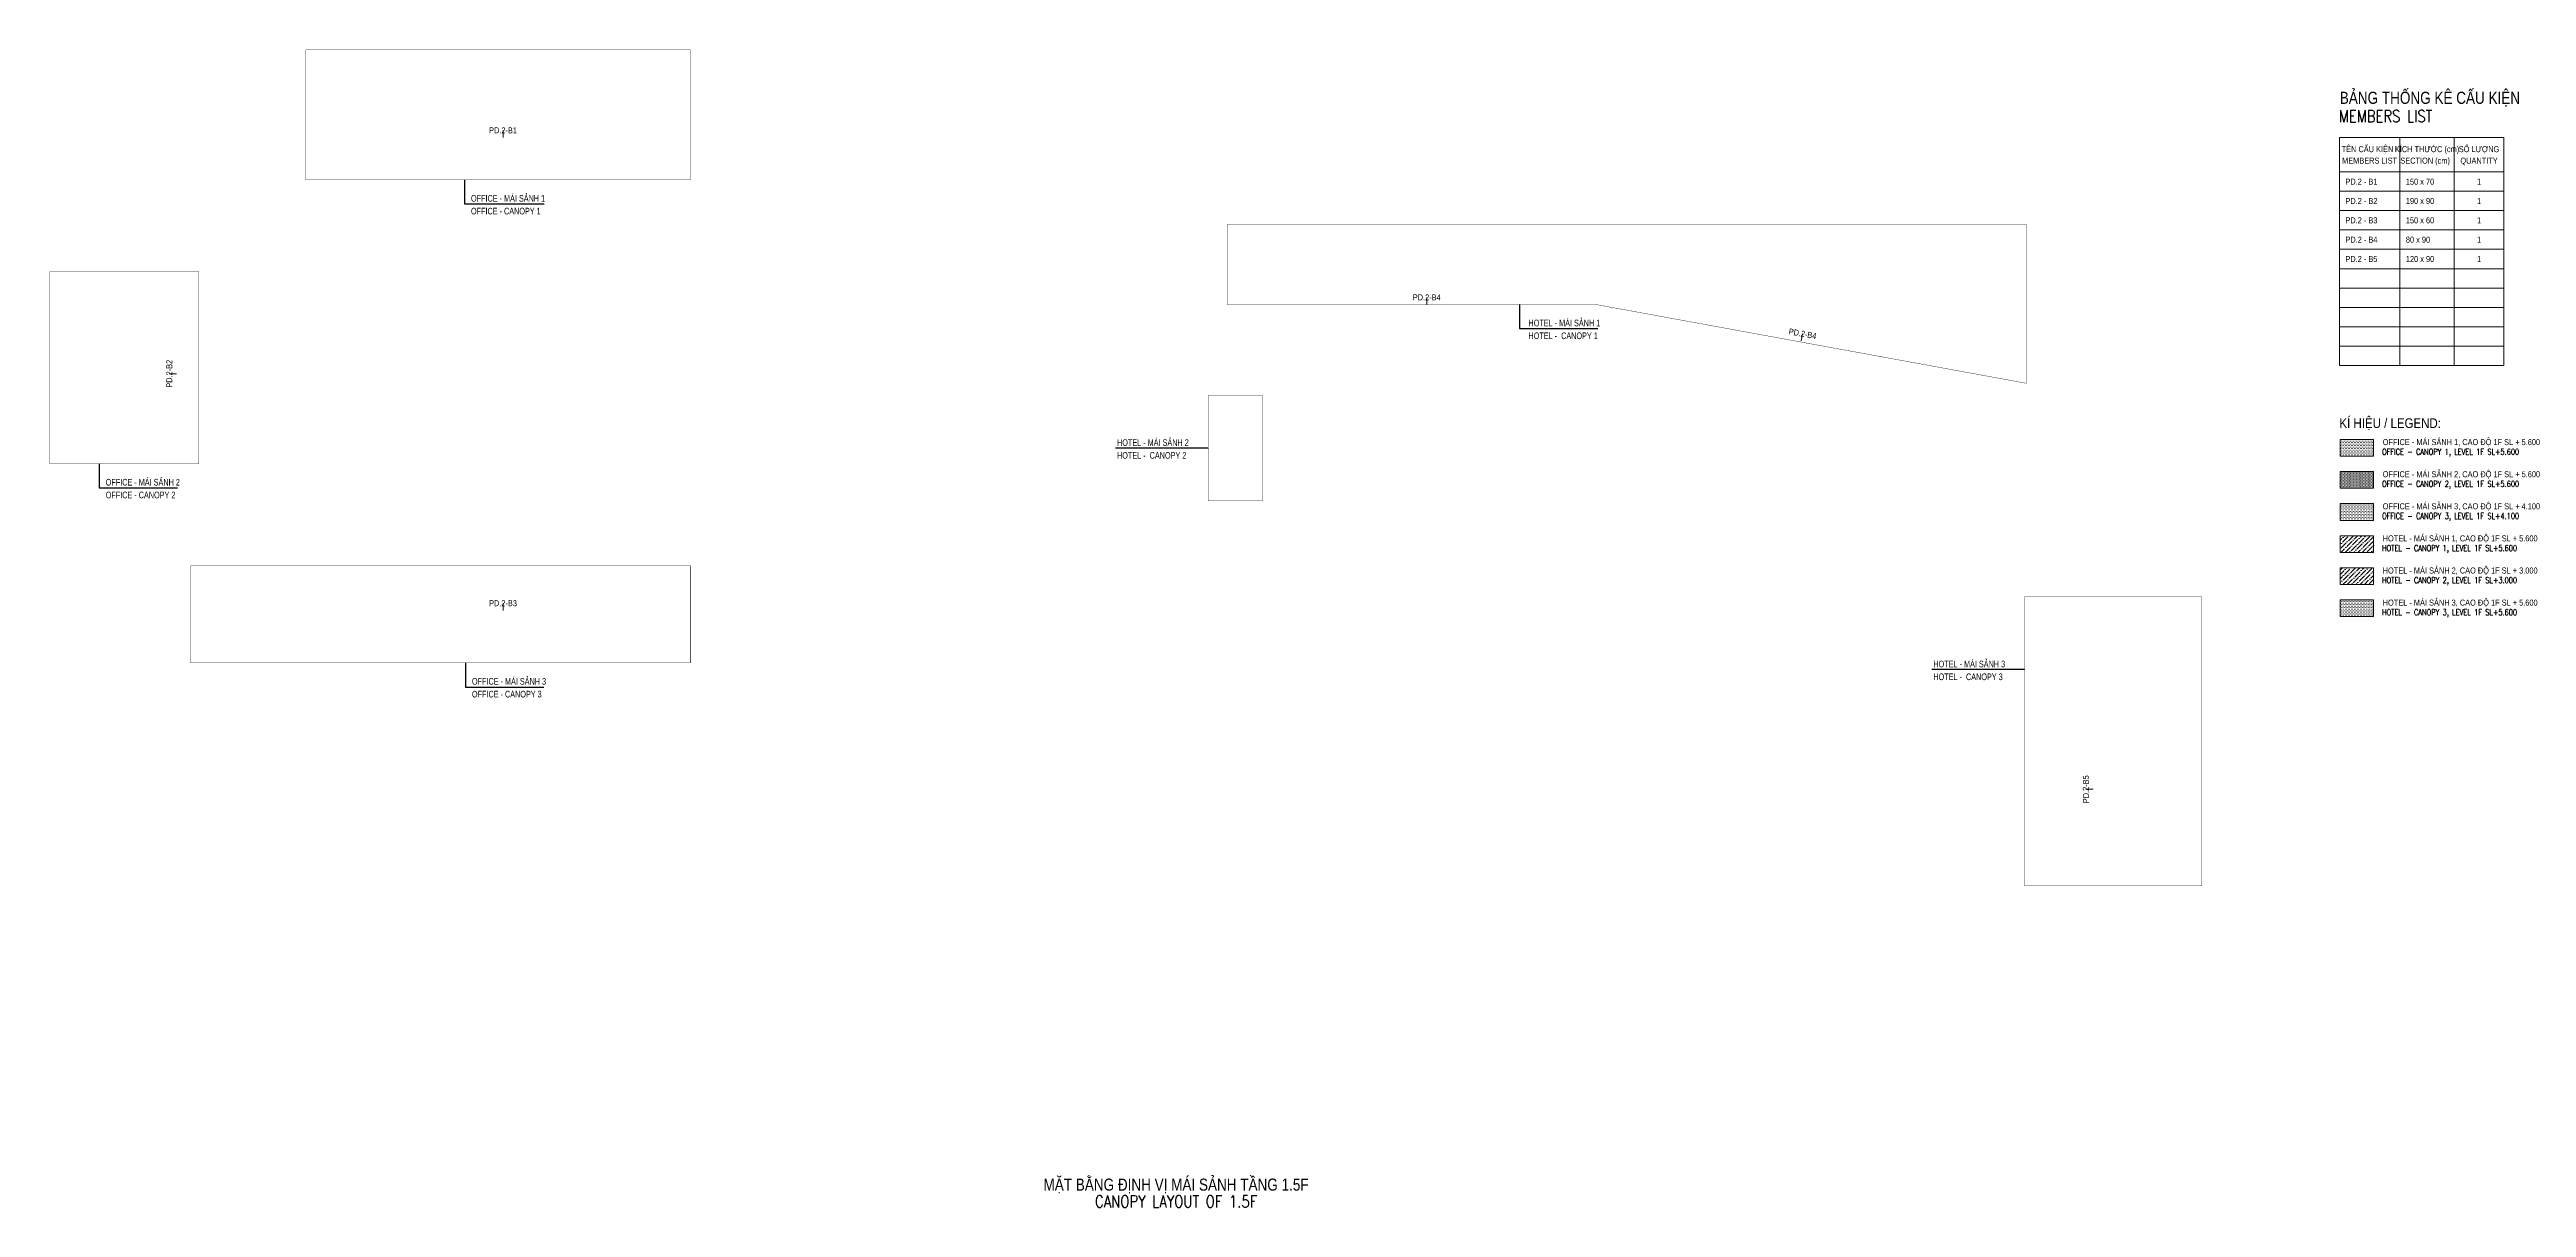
# Model space of a CAD drawing. Header units: millimetres. Extents: x 21864 to 226636, y -11158 to 84634.
import ezdxf
from ezdxf.enums import TextEntityAlignment as Align

# ---------------------------------------------------------------- set-up
doc = ezdxf.new("R2010")
doc.units = ezdxf.units.MM
doc.header["$MEASUREMENT"] = 0
doc.linetypes.add('HIDDEN2', pattern=[4.7625, 3.175, -1.5875])
doc.layers.get('Defpoints').update_dxf_attribs({"color": 155})
for name, color, linetype, lineweight in [('$0$NDC_S_ANNO', 7, 'Continuous', 20), ('$0$NDC_S_DIM', 1, 'Continuous', 15), ('$1$NDC_S_VN TEXT', 7, 'Continuous', 20), ('NDC_S-ANNO', 7, 'Continuous', 20), ('NDC_S-DIMS', 1, 'Continuous', 15), ('NDC_S-TEXT-VIE', 7, 'Continuous', 20), ('NDC_S_ANNO', 7, 'Continuous', 20), ('NDC_S_CONTINUOUS', 3, 'Continuous', 20), ('NDC_S_DIM', 1, 'Continuous', 15), ('NDC_S_ENG TEXT', 2, 'Continuous', 20), ('NDC_S_ENG TITLE', 3, 'Continuous', 20), ('NDC_S_HATCH MATERIAL', 8, 'Continuous', 13), ('NDC_S_TEXT SYMBOL', 7, 'Continuous', 20), ('NDC_S_VN TEXT', 7, 'Continuous', 20), ('NDC_S_VN TITLE', 6, 'Continuous', 35), ('NDC_Table', 3, 'Continuous', 20)]:
    doc.layers.add(name, color=color, linetype=linetype, lineweight=lineweight)
doc.layers.add('A-DIM2', color=4, linetype='Continuous')
doc.styles.add('$0$Arial', font='arial.ttf', dxfattribs={"width": 0.8})
doc.styles.add('$0$NDC_DIM', font='', dxfattribs={"width": 0.75})
doc.styles.add('NDC_ANNO', font='', dxfattribs={"width": 0.8})
doc.styles.add('NDC_DIM', font='', dxfattribs={"width": 0.75})
doc.styles.add('NDC_EN TXT', font='romans.shx', dxfattribs={"width": 0.8})
doc.styles.add('NDC_VIE TXT', font='arial.ttf', dxfattribs={"width": 0.8})
doc.styles.get('$0$NDC_DIM').set_extended_font_data('Dotum')
doc.styles.get('NDC_ANNO').set_extended_font_data('Dotum')
doc.styles.get('NDC_DIM').set_extended_font_data('Dotum')
doc.dimstyles.new('$0$NDC_dim_iso', dxfattribs={"dimtxt": 2.2, "dimasz": 1, "dimexe": 1.5, "dimexo": 2.5, "dimgap": 1, "dimtad": 1, "dimdec": 0, "dimzin": 0, "dimdsep": 46, "dimtxsty": '$0$NDC_DIM', "dimblk": '$0$DIMMARK', "dimcen": 0.09, "dimdle": 1.2, "dimclrd": 1, "dimclre": 1, "dimclrt": 3, "dimadec": 0, "dimazin": 0, "dimtfac": 1, "dimtdec": 0, "dimtix": 1, "dimtofl": 0, "dimtmove": 0, "dimatfit": 3, "dimfxl": 6, "dimfxlon": 1, "dimtolj": 1, "dimtzin": 0, "dimarcsym": 0})
doc.dimstyles.new('NDC_dim_200', dxfattribs={"dimscale": 200, "dimtxt": 2.2, "dimasz": 1.5, "dimexe": 1.5, "dimexo": 2.5, "dimgap": 1, "dimtad": 1, "dimdec": 0, "dimzin": 0, "dimdsep": 46, "dimtxsty": 'NDC_DIM', "dimblk": 'DIMMARK', "dimcen": 0.09, "dimdle": 1.2, "dimclrd": 1, "dimclre": 1, "dimclrt": 3, "dimadec": 0, "dimazin": 0, "dimtfac": 1, "dimtdec": 0, "dimtix": 1, "dimtofl": 0, "dimtmove": 0, "dimatfit": 3, "dimfxl": 6, "dimfxlon": 1, "dimtolj": 1, "dimtzin": 0, "dimarcsym": 0})
pattern_1 = [(45, (0, -2094), (132.58252, 486.1359), [625, -125, 0, -125])]

# ---------------------------------------------------------------- blocks, each defined once
blk = doc.blocks.new('Drawing name_symbol')
at = {"layer": 'NDC_S_ENG TITLE', "style": 'NDC_EN TXT', "width": 0.8}
blk.add_attdef('SECTDET1', text='', height=5, dxfattribs=at).set_placement((0, 1), align=Align.CENTER)
at = {"layer": 'NDC_S_TEXT SYMBOL', "lineweight": 25, "style": 'NDC_ANNO', "width": 0.8}
blk.add_attdef('SSCALE', text='', height=2.5, dxfattribs=at).set_placement((0, -4), align=Align.CENTER)
at = {"layer": 'NDC_S_VN TITLE', "style": 'NDC_VIE TXT', "width": 0.8}
blk.add_attdef('SECTDET2', text='', height=5, dxfattribs=at).set_placement((0, 8), align=Align.CENTER)
blk = doc.blocks.new('DIMMARK')
at = {"layer": 'NDC_S_DIM', "color": 1}
blk.add_line((-1.5, 0), (1, 0), dxfattribs=at)
at = {"layer": 'NDC_S_DIM', "color": 2, "const_width": 0.1}
blk.add_lwpolyline([(-0.42, -0.42), (0.42, 0.42)], dxfattribs=at)
blk = doc.blocks.new('$0$DIMMARK')
at = {"layer": '$0$NDC_S_DIM', "color": 1}
blk.add_line((-1.5, 0), (1, 0), dxfattribs=at)
at = {"layer": '$0$NDC_S_DIM', "color": 2, "const_width": 0.1}
blk.add_lwpolyline([(-0.4, -0.4), (0.4, 0.4)], dxfattribs=at)
blk = doc.blocks.new('*U215')
at = {"layer": '$0$NDC_S_ANNO', "ltscale": 0.8, "style": '$0$Arial', "width": 0.8}
blk.add_attdef('TEN', text='', height=2.5, dxfattribs=at).set_placement((0, 3), align=Align.MIDDLE_CENTER)
at = {"layer": 'A-DIM2', "ltscale": 0.8, "style": '$0$Arial', "width": 0.8, "flags": 1}
blk.add_attdef('CHU_THICH', text='', height=2.5, dxfattribs=at).set_placement((0, 0), align=Align.MIDDLE_CENTER)
at = {"layer": 'Defpoints'}
blk.add_leader([(0, 0), (0, 3)], dimstyle='$0$NDC_dim_iso', override={"dimgap": 0.625, "dimtad": 0}, dxfattribs=at)

msp = doc.modelspace()

# ---------------------------------------------------------------- hatches: boundary and pattern name
at = {"layer": 'NDC_S_HATCH MATERIAL'}
h = msp.add_hatch(dxfattribs=at)
h.set_pattern_fill('DOTS', color=256, scale=2000)
h.set_pattern_definition([(0, (36211.19, 79989.9), (62.5, 125), [0, -125])])
h.paths.add_polyline_path([(211237, 52383), (213994, 52383), (213994, 50995), (211237, 50995)])
h = msp.add_hatch(dxfattribs=at)
h.set_pattern_fill('DOTS', color=256, scale=2000)
h.set_pattern_definition([(0, (36211.19, 77334.24), (62.5, 125), [0, -125])])
h.paths.add_polyline_path([(211237, 49727), (213994, 49727), (213994, 48340), (211237, 48340)])
h = msp.add_hatch(dxfattribs=at)
h.set_pattern_fill('DOTS', color=256, scale=2000)
h.set_pattern_definition([(0, (36211.19, 74678.58), (62.5, 125), [0, -125])])
h.paths.add_polyline_path([(211237, 47071), (213994, 47071), (213994, 45684), (211237, 45684)])
h = msp.add_hatch(dxfattribs=at)
h.set_pattern_fill('ANSI36', color=256, scale=2000)
h.set_pattern_definition(pattern_1)
h.paths.add_polyline_path([(211237, 44416), (213994, 44416), (213994, 43028), (211237, 43028)])
h = msp.add_hatch(dxfattribs=at)
h.set_pattern_fill('ANSI36', color=256, scale=2000)
h.set_pattern_definition(pattern_1)
h.paths.add_polyline_path([(211237, 41760), (213994, 41760), (213994, 40373), (211237, 40373)])
h = msp.add_hatch(dxfattribs=at)
h.set_pattern_fill('DOTS', color=256, scale=2000)
h.set_pattern_definition([(0, (36211.19, 66711.6), (62.5, 125), [0, -125])])
h.paths.add_polyline_path([(211237, 39104), (213994, 39104), (213994, 37717), (211237, 37717)])

# ---------------------------------------------------------------- linework, layer by layer
at = {"layer": 'NDC_S-ANNO', "linetype": 'HIDDEN2', "ltscale": 150, "const_width": 30}
for points in [[(74819, 84619), (43061, 84619), (43061, 73846), (74819, 73846)], [(119214, 70150), (119214, 63533), (149745, 63533), (185311, 57019), (185311, 70150)], [(21879, 66275), (34204, 66275), (34204, 50362), (21879, 50362)], [(117649, 56001), (122147, 56001), (122147, 47300), (117649, 47300)], [(33506, 41924), (74840, 41924), (74840, 33888), (33506, 33888)], [(185138, 39353), (199803, 39353), (199803, 15453), (185138, 15453)]]:
    msp.add_lwpolyline(points, close=True, dxfattribs=at)
at = {"layer": 'NDC_S_CONTINUOUS'}
for points in [[(211237, 52383), (213994, 52383), (213994, 50995), (211237, 50995)], [(211237, 49727), (213994, 49727), (213994, 48340), (211237, 48340)], [(211237, 47071), (213994, 47071), (213994, 45684), (211237, 45684)], [(211237, 44416), (213994, 44416), (213994, 43028), (211237, 43028)], [(211237, 41760), (213994, 41760), (213994, 40373), (211237, 40373)], [(211237, 39104), (213994, 39104), (213994, 37717), (211237, 37717)]]:
    msp.add_lwpolyline(points, close=True, dxfattribs=at)
at = {"layer": 'NDC_Table'}
for p, q in [((211167, 77363), (211167, 58504)), ((211167, 77363), (224767, 77363)), ((216167, 77363), (216167, 58504)), ((220667, 77363), (220667, 58504)), ((224767, 77363), (224767, 58504)), ((211167, 74504), (224767, 74504)), ((211167, 72904), (224767, 72904)), ((211167, 71304), (224767, 71304)), ((211167, 69704), (224767, 69704)), ((211167, 68104), (224767, 68104)), ((211167, 66504), (224767, 66504)), ((211167, 64904), (224767, 64904)), ((211167, 63304), (224767, 63304)), ((211167, 61704), (224767, 61704)), ((211167, 60104), (224767, 60104)), ((211167, 58504), (224767, 58504))]:
    msp.add_line(p, q, dxfattribs=at)

# ---------------------------------------------------------------- block references
at = {"layer": '$1$NDC_S_VN TEXT', "xscale": 200, "yscale": 200, "zscale": 200}
for p, values in [((59354, 77346), {'TEN': 'PD.2-B1'}), ((135721, 63526), {'TEN': 'PD.2-B4'}), ((59354, 38232), {'TEN': 'PD.2-B3'})]:
    msp.add_blockref('*U215', p, dxfattribs=at).add_auto_attribs(values)
for p, rotation, values in [((166687, 60530), 349.9001182963383, {'TEN': 'PD.2-B4'}), ((32362, 57811), 90, {'TEN': 'PD.2-B2'}), ((190812, 23440), 90, {'TEN': 'PD.2-B5'})]:
    msp.add_blockref('*U215', p, dxfattribs=dict(at, rotation=rotation)).add_auto_attribs(values)
at = {"layer": 'NDC_S_ANNO'}
ref = msp.add_blockref('Drawing name_symbol', (114997, -11360), dxfattribs=dict(at, xscale=200, yscale=200, zscale=200))
ref.add_attrib('SECTDET1', 'CANOPY LAYOUT OF 1.5F', dxfattribs={"layer": 'NDC_S_ENG TITLE', "height": 1000, "style": 'NDC_EN TXT', "width": 0.8}).set_placement((114997, -11158), align=Align.CENTER)
ref.add_attrib('SECTDET2', 'MẶT BẰNG ĐỊNH VỊ MÁI SẢNH TẦNG 1.5F', dxfattribs={"layer": 'NDC_S_VN TITLE', "height": 1000, "style": 'NDC_VIE TXT', "width": 0.8}).set_placement((114997, -9766), align=Align.CENTER)

# ---------------------------------------------------------------- texts
at = {"layer": 'NDC_S-TEXT-VIE', "style": 'NDC_VIE TXT', "width": 0.75}
for s, p in [('OFFICE - MÁI SẢNH 1', (56707, 72048)), ('OFFICE - CANOPY 1', (56707, 70991)), ('HOTEL - MÁI SẢNH 1', (144132, 61735)), ('HOTEL -  CANOPY 1', (144132, 60677)), ('HOTEL - MÁI SẢNH 2', (110116, 51842)), ('HOTEL -  CANOPY 2', (110116, 50784)), ('OFFICE - MÁI SẢNH 2', (26508, 48564)), ('OFFICE - CANOPY 2', (26508, 47507)), ('OFFICE - MÁI SẢNH 3', (56786, 32090)), ('HOTEL - MÁI SẢNH 3', (177605, 33525)), ('HOTEL -  CANOPY 3', (177605, 32467)), ('OFFICE - CANOPY 3', (56786, 31032))]:
    msp.add_text(s, height=550, dxfattribs=at).set_placement(p)
at = {"layer": 'NDC_S_ENG TEXT', "style": 'NDC_EN TXT', "width": 0.8}
for s, p in [('OFFICE - CANOPY 1, LEVEL 1F SL+5.600', (214699, 51106)), ('OFFICE - CANOPY 2, LEVEL 1F SL+5.600', (214699, 48450)), ('OFFICE - CANOPY 3, LEVEL 1F SL+4.100', (214699, 45794)), ('HOTEL - CANOPY 1, LEVEL 1F SL+5.600', (214699, 43139)), ('HOTEL - CANOPY 2, LEVEL 1F SL+3.000', (214699, 40483)), ('HOTEL - CANOPY 3, LEVEL 1F SL+5.600', (214699, 37827))]:
    msp.add_text(s, height=500, dxfattribs=at).set_placement(p)
at = {"layer": 'NDC_S_ENG TITLE', "style": 'NDC_EN TXT', "width": 0.8}
msp.add_text('MEMBERS LIST', height=1000, dxfattribs=at).set_placement((211138, 78617))
at = {"layer": 'NDC_S_VN TEXT', "style": 'NDC_VIE TXT'}
for s, height, width, p in [('BẢNG THỐNG KÊ CẤU KIỆN', 1000, 0.8, (211205, 81138)), ('KÍ HIỆU / LEGEND:', 800, 0.85, (211174, 54125))]:
    msp.add_text(s, height=height, dxfattribs=dict(at, width=width)).set_placement(p, align=Align.TOP_LEFT)
for s, width, p in [('TÊN CẤU KIỆN', 0.8, (213492, 76392)), ('KÍCH THƯỚC (cm)', 0.7, (218417, 76392)), ('SỐ LƯỢNG', 0.8, (222717, 76392)), ('MEMBERS LIST', 0.8, (213667, 75441)), ('SECTION (cm)', 0.8, (218259, 75441)), ('QUANTITY', 0.8, (222717, 75441)), ('1', 0.8, (222717, 73704)), ('1', 0.8, (222717, 72104)), ('1', 0.8, (222717, 70504)), ('1', 0.8, (222717, 68904)), ('1', 0.8, (222717, 67304))]:
    msp.add_text(s, height=500, dxfattribs=dict(at, width=width)).set_placement(p, align=Align.MIDDLE_CENTER)
at = {"layer": 'NDC_S_VN TEXT', "style": 'NDC_VIE TXT', "width": 0.8}
for s, p in [('PD.2 - B1', (211667, 73704)), ('150 x 70', (216667, 73704)), ('PD.2 - B2', (211667, 72104)), ('190 x 90', (216667, 72104)), ('PD.2 - B3', (211667, 70504)), ('150 x 60', (216667, 70504)), ('PD.2 - B4', (211667, 68904)), ('80 x 90', (216667, 68904)), ('PD.2 - B5', (211667, 67304)), ('120 x 90', (216667, 67304))]:
    msp.add_text(s, height=500, dxfattribs=at).set_placement(p, align=Align.MIDDLE_LEFT)
for s, p in [('OFFICE - MÁI SẢNH 1, CAO ĐỘ 1F SL + 5.600', (214751, 51908)), ('OFFICE - MÁI SẢNH 2, CAO ĐỘ 1F SL + 5.600', (214751, 49252)), ('OFFICE - MÁI SẢNH 3, CAO ĐỘ 1F SL + 4.100', (214751, 46597)), ('HOTEL - MÁI SẢNH 1, CAO ĐỘ 1F SL + 5.600', (214751, 43941)), ('HOTEL - MÁI SẢNH 2, CAO ĐỘ 1F SL + 3.000', (214751, 41285)), ('HOTEL - MÁI SẢNH 3, CAO ĐỘ 1F SL + 5.600', (214751, 38630))]:
    msp.add_text(s, height=500, dxfattribs=at).set_placement(p)

# ---------------------------------------------------------------- leaders
at = {"layer": 'NDC_S-DIMS'}
for points in [[(56172, 73846), (56172, 71857), (62764, 71857)], [(143397, 63533), (143397, 61544), (149861, 61544)], [(117649, 51651), (109980, 51651)], [(25974, 50362), (25974, 48373), (32438, 48373)], [(56252, 33888), (56252, 31898), (62716, 31898)], [(185138, 33333), (177469, 33333)]]:
    msp.add_leader(points, dimstyle='NDC_dim_200', override={"dimldrblk": 'DotSmall'}, dxfattribs=at)

doc.saveas('drawing.dxf')
